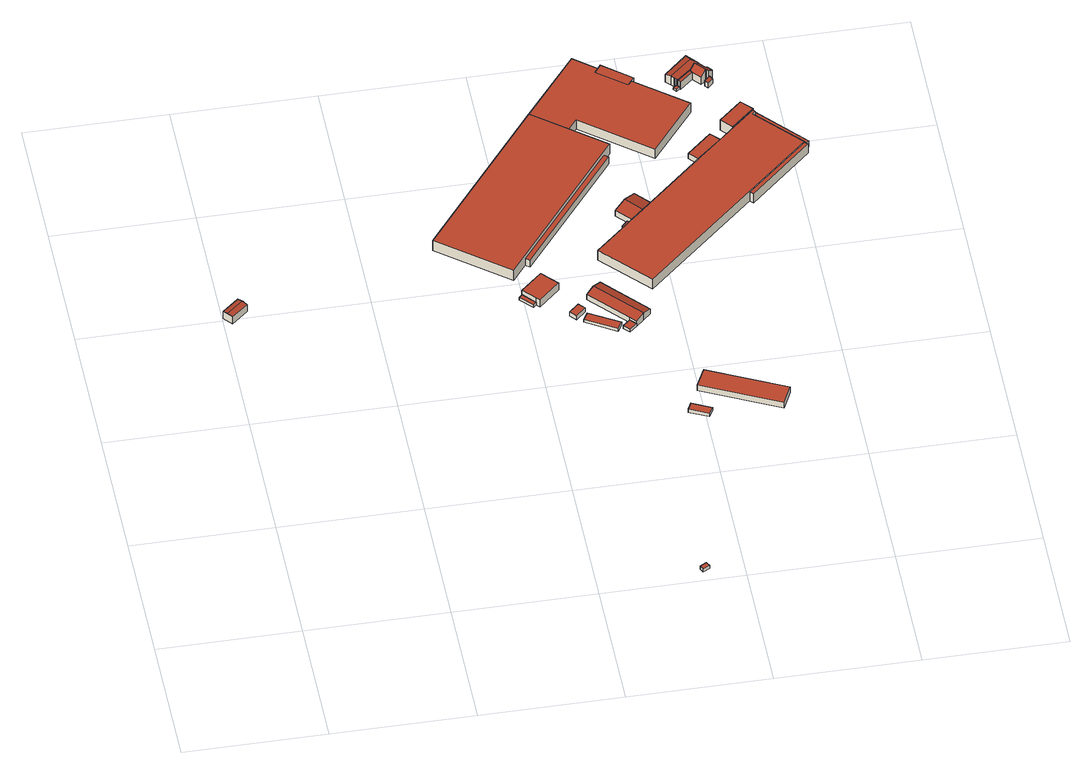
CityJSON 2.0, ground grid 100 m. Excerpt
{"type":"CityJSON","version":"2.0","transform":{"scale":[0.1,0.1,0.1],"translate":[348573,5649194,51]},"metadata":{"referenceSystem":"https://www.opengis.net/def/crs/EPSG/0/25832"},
"CityObjects":{
"building1":{"type":"Building","attributes":{"Geometrietyp2DReferenz":"3000","Gemeindeschluessel":"05315000","function":"31001_2464","roofType":"3100","measuredHeight":7.04,"storeysAboveGround":1},"geometry":[{"type":"Solid","lod":"2","boundaries":[[[[0,1,2,3]],[[4,5,1,0]],[[6,7,5,4]],[[3,2,7,6]],[[0,8,4]],[[6,9,3]],[[3,9,8,0]],[[4,8,9,6]],[[1,5,7,2]]]],"semantics":{"surfaces":[{"type":"WallSurface"},{"type":"RoofSurface"},{"type":"GroundSurface"}],"values":[[0,0,0,0,0,0,1,1,2]]}}]},
"building2":{"type":"Building","attributes":{"Geometrietyp2DReferenz":"3000","Gemeindeschluessel":"05315000","function":"51009_1610","roofType":"1000","measuredHeight":2.75},"geometry":[{"type":"Solid","lod":"2","boundaries":[[[[10,11,12,13]],[[14,15,11,10]],[[16,17,15,14]],[[13,12,17,16]],[[14,10,13,16]],[[11,15,17,12]]]],"semantics":{"surfaces":[{"type":"WallSurface"},{"type":"RoofSurface"},{"type":"GroundSurface"}],"values":[[0,0,0,0,1,2]]}}]},
"building3":{"type":"Building","attributes":{"Geometrietyp2DReferenz":"3000","Gemeindeschluessel":"05315000","function":"31001_2463","roofType":"1000","measuredHeight":2.31,"storeysAboveGround":1},"address":[{"country":"Germany","locality":"Köln","thoroughfareNumber":"1303","thoroughfareName":"Venloer Str."}],"geometry":[{"type":"Solid","lod":"2","boundaries":[[[[18,19,20,21]],[[22,23,19,18]],[[24,25,23,22]],[[21,20,25,24]],[[22,18,21,24]],[[19,23,25,20]]]],"semantics":{"surfaces":[{"type":"WallSurface"},{"type":"RoofSurface"},{"type":"GroundSurface"}],"values":[[0,0,0,0,1,2]]}}]},
"building4":{"type":"Building","attributes":{"Geometrietyp2DReferenz":"3000","Gemeindeschluessel":"05315000","function":"31001_2120","roofType":"1000","measuredHeight":6.25,"storeysAboveGround":1},"address":[{"country":"Germany","locality":"Köln","thoroughfareNumber":"1303","thoroughfareName":"Venloer Str."}],"geometry":[{"type":"Solid","lod":"2","boundaries":[[[[26,27,28,29]],[[30,31,27,26]],[[32,19,31,30]],[[33,20,19,32]],[[34,35,20,33]],[[29,28,35,34]],[[33,32,30,26,29,34]],[[27,31,19,20,35,28]]]],"semantics":{"surfaces":[{"type":"WallSurface"},{"type":"RoofSurface"},{"type":"GroundSurface"}],"values":[[0,0,0,0,0,0,1,2]]}}]},
"building5":{"type":"Building","attributes":{"Geometrietyp2DReferenz":"3000","Gemeindeschluessel":"05315000","function":"31001_2463","roofType":"1000","measuredHeight":3.68,"storeysAboveGround":1},"address":[{"country":"Germany","locality":"Köln","thoroughfareNumber":"1303","thoroughfareName":"Venloer Str."}],"geometry":[{"type":"Solid","lod":"2","boundaries":[[[[36,37,38,39]],[[40,41,37,36]],[[42,43,41,40]],[[39,38,43,42]],[[40,36,39,42]],[[37,41,43,38]]]],"semantics":{"surfaces":[{"type":"WallSurface"},{"type":"RoofSurface"},{"type":"GroundSurface"}],"values":[[0,0,0,0,1,2]]}}]},
"building6":{"type":"Building","attributes":{"Geometrietyp2DReferenz":"3000","Gemeindeschluessel":"05315000","function":"31001_1222","roofType":"1000","measuredHeight":2.65,"storeysAboveGround":1},"address":[{"country":"Germany","locality":"Köln","thoroughfareNumber":"1303","thoroughfareName":"Venloer Str."}],"geometry":[{"type":"Solid","lod":"2","boundaries":[[[[44,45,46,47]],[[48,49,45,44]],[[50,51,49,48]],[[47,46,51,50]],[[48,44,47,50]],[[45,49,51,46]]]],"semantics":{"surfaces":[{"type":"WallSurface"},{"type":"RoofSurface"},{"type":"GroundSurface"}],"values":[[0,0,0,0,1,2]]}}]},
"building7":{"type":"Building","attributes":{"Geometrietyp2DReferenz":"3000","Gemeindeschluessel":"05315000","function":"31001_2000","roofType":"1000","measuredHeight":9.18,"storeysAboveGround":1},"address":[{"country":"Germany","locality":"Köln","thoroughfareNumber":"1305","thoroughfareName":"Venloer Str."}],"geometry":[{"type":"Solid","lod":"2","boundaries":[[[[52,53,54,55]],[[56,57,53,52]],[[58,59,57,56]],[[60,61,59,58]],[[55,54,61,60]],[[58,56,52,55,60]],[[53,57,59,61,54]]]],"semantics":{"surfaces":[{"type":"WallSurface"},{"type":"RoofSurface"},{"type":"GroundSurface"}],"values":[[0,0,0,0,0,1,2]]}}]},
"building8":{"type":"Building","attributes":{"Geometrietyp2DReferenz":"3000","Gemeindeschluessel":"05315000","function":"31001_2463","roofType":"1000","measuredHeight":2.44,"storeysAboveGround":1},"address":[{"country":"Germany","locality":"Köln","thoroughfareNumber":"1303","thoroughfareName":"Venloer Str."}],"geometry":[{"type":"Solid","lod":"2","boundaries":[[[[62,63,64,65]],[[66,67,63,62]],[[68,69,67,66]],[[65,64,69,68]],[[66,62,65,68]],[[63,67,69,64]]]],"semantics":{"surfaces":[{"type":"WallSurface"},{"type":"RoofSurface"},{"type":"GroundSurface"}],"values":[[0,0,0,0,1,2]]}}]},
"building9":{"type":"Building","attributes":{"Geometrietyp2DReferenz":"3000","Gemeindeschluessel":"05315000","function":"31001_2000","roofType":"3100","measuredHeight":6.56,"storeysAboveGround":1},"address":[{"country":"Germany","locality":"Köln","thoroughfareNumber":"1303","thoroughfareName":"Venloer Str."}],"geometry":[{"type":"Solid","lod":"2","boundaries":[[[[70,71,72,73]],[[74,75,71,70]],[[76,77,75,74]],[[78,79,77,76]],[[80,81,79,78]],[[82,83,81,80]],[[73,72,83,82]],[[73,82,80,78,70]],[[76,74,70,78]],[[71,75,77,79,81,83,72]]]],"semantics":{"surfaces":[{"type":"WallSurface"},{"type":"RoofSurface"},{"type":"GroundSurface"}],"values":[[0,0,0,0,0,0,0,1,1,2]]}}]},
"building10":{"type":"Building","attributes":{"Geometrietyp2DReferenz":"3000","Gemeindeschluessel":"05315000","function":"31001_2010","roofType":"1000","measuredHeight":2.95,"storeysAboveGround":1},"address":[{"country":"Germany","locality":"Köln","thoroughfareNumber":"43","thoroughfareName":"Freimersdorfer Weg"}],"geometry":[{"type":"Solid","lod":"2","boundaries":[[[[84,85,86,87]],[[88,89,85,84]],[[90,91,89,88]],[[87,86,91,90]],[[88,84,87,90]],[[85,89,91,86]]]],"semantics":{"surfaces":[{"type":"WallSurface"},{"type":"RoofSurface"},{"type":"GroundSurface"}],"values":[[0,0,0,0,1,2]]}}]},
"building11":{"type":"Building","attributes":{"Geometrietyp2DReferenz":"3000","Gemeindeschluessel":"05315000","function":"51009_1610","roofType":"1000","measuredHeight":6.36},"geometry":[{"type":"Solid","lod":"2","boundaries":[[[[92,93,94,95]],[[96,97,93,92]],[[98,99,97,96]],[[95,94,99,98]],[[96,92,95,98]],[[93,97,99,94]]]],"semantics":{"surfaces":[{"type":"WallSurface"},{"type":"RoofSurface"},{"type":"GroundSurface"}],"values":[[0,0,0,0,1,2]]}}]},
"building12":{"type":"Building","attributes":{"Geometrietyp2DReferenz":"3000","Gemeindeschluessel":"05315000","function":"31001_2143","roofType":"1000","measuredHeight":5.1,"storeysAboveGround":1},"address":[{"country":"Germany","locality":"Köln","thoroughfareNumber":"43","thoroughfareName":"Freimersdorfer Weg"}],"geometry":[{"type":"Solid","lod":"2","boundaries":[[[[100,101,102,103]],[[104,105,101,100]],[[106,107,105,104]],[[103,102,107,106]],[[104,100,103,106]],[[101,105,107,102]]]],"semantics":{"surfaces":[{"type":"WallSurface"},{"type":"RoofSurface"},{"type":"GroundSurface"}],"values":[[0,0,0,0,1,2]]}}]},
"building13":{"type":"Building","attributes":{"Geometrietyp2DReferenz":"3000","Gemeindeschluessel":"05315000","function":"31001_2143","roofType":"3100","measuredHeight":7.77,"storeysAboveGround":1},"address":[{"country":"Germany","locality":"Köln","thoroughfareNumber":"1303","thoroughfareName":"Venloer Str."}],"geometry":[{"type":"Solid","lod":"2","boundaries":[[[[108,109,110,111]],[[112,113,109,108]],[[114,115,113,112]],[[111,110,115,114]],[[108,116,112]],[[114,117,111]],[[111,117,116,108]],[[112,116,117,114]],[[109,113,115,110]]]],"semantics":{"surfaces":[{"type":"WallSurface"},{"type":"RoofSurface"},{"type":"GroundSurface"}],"values":[[0,0,0,0,0,0,1,1,2]]}}]},
"building14":{"type":"Building","attributes":{"Gemeindeschluessel":"05315000","Geometrietyp2DReferenz":"3000","function":"31001_2000"},"address":[{"country":"Germany","locality":"Köln","thoroughfareNumber":"1305","thoroughfareName":"Venloer Str."}],"children":["building14-1","building14-2"]},
"building14-1":{"type":"BuildingPart","attributes":{"roofType":"1000","measuredHeight":8.62,"storeysAboveGround":1},"parents":["building14"],"geometry":[{"type":"Solid","lod":"2","boundaries":[[[[118,119,120,121]],[[122,123,119,118]],[[124,125,123,122]],[[126,127,125,124]],[[128,129,130,131]],[[132,133,129,128]],[[121,120,133,132]],[[128,131,134,135,126,124,122,118,121,132]],[[119,123,125,127,136,137,130,129,133,120]],[[136,127,126,135]],[[137,136,135,134]],[[130,137,134,131]]]],"semantics":{"surfaces":[{"type":"WallSurface"},{"type":"RoofSurface"},{"type":"GroundSurface"},{"type":"ClosureSurface"}],"values":[[0,0,0,0,0,0,0,1,2,3,3,3]]}}]},
"building14-2":{"type":"BuildingPart","attributes":{"roofType":"1000","measuredHeight":9.59,"storeysAboveGround":1},"address":[{"country":"Germany","locality":"Köln","thoroughfareNumber":"1305","thoroughfareName":"Venloer Str."}],"parents":["building14"],"geometry":[{"type":"MultiSurface","lod":"2","boundaries":[[[138,139,140,126]],[[141,142,139,138]],[[131,143,142,141]],[[131,141,138,126,135,134]],[[140,139,142,143,144,145]],[[136,127,140,145]],[[135,126,127,136]],[[130,137,144,143]],[[131,134,137,130]],[[137,136,145,144]],[[134,135,136,137]]],"semantics":{"surfaces":[{"type":"WallSurface"},{"type":"RoofSurface"},{"type":"GroundSurface"},{"type":"ClosureSurface"}],"values":[0,0,0,1,2,0,3,0,3,0,3]}}]},
"building15":{"type":"Building","attributes":{"Gemeindeschluessel":"05315000","Geometrietyp2DReferenz":"3000","function":"31001_2143"},"address":[{"country":"Germany","locality":"Köln","thoroughfareNumber":"1303","thoroughfareName":"Venloer Str."}],"children":["building15-1","building15-2","building15-3"]},
"building15-1":{"type":"BuildingPart","attributes":{"roofType":"1000","measuredHeight":8.74,"storeysAboveGround":3},"parents":["building15"],"geometry":[{"type":"MultiSurface","lod":"2","boundaries":[[[146,147,148,149]],[[150,151,147,146]],[[152,153,151,150]],[[154,155,153,152]],[[156,157,155,154]],[[158,159,157,156]],[[160,161,162,163]],[[164,165,161,160]],[[166,167,165,164]],[[168,169,170,171]],[[149,148,169,168]],[[171,166,164,160,163,158,156,154,152,150,146,149,168]],[[147,151,153,155,157,159,162,161,165,167,170,169,148]],[[172,173,162,159]],[[158,163,174,175]],[[173,172,175,174]],[[176,177,170,167]],[[166,171,178,179]],[[177,176,179,178]]],"semantics":{"surfaces":[{"type":"WallSurface"},{"type":"RoofSurface"},{"type":"GroundSurface"},{"type":"ClosureSurface"}],"values":[0,0,0,0,0,0,0,0,0,0,0,1,2,0,0,3,0,0,3]}}]},
"building15-2":{"type":"BuildingPart","attributes":{"roofType":"1000","measuredHeight":2.9,"storeysAboveGround":3},"address":[{"country":"Germany","locality":"Köln","thoroughfareNumber":"1303","thoroughfareName":"Venloer Str."}],"parents":["building15"],"geometry":[{"type":"Solid","lod":"2","boundaries":[[[[174,173,180,181]],[[182,183,172,175]],[[181,180,183,182]],[[175,174,181,182]],[[173,172,183,180]],[[174,175,172,173]]]],"semantics":{"surfaces":[{"type":"WallSurface"},{"type":"RoofSurface"},{"type":"GroundSurface"},{"type":"ClosureSurface"}],"values":[[0,0,0,1,2,3]]}}]},
"building15-3":{"type":"BuildingPart","attributes":{"roofType":"1000","measuredHeight":4.85,"storeysAboveGround":3},"address":[{"country":"Germany","locality":"Köln","thoroughfareNumber":"1303","thoroughfareName":"Venloer Str."}],"parents":["building15"],"geometry":[{"type":"Solid","lod":"2","boundaries":[[[[178,177,184,185]],[[186,187,176,179]],[[185,184,187,186]],[[179,178,185,186]],[[177,176,187,184]],[[178,179,176,177]]]],"semantics":{"surfaces":[{"type":"WallSurface"},{"type":"RoofSurface"},{"type":"GroundSurface"},{"type":"ClosureSurface"}],"values":[[0,0,0,1,2,3]]}}]},
"building16":{"type":"Building","attributes":{"Geometrietyp2DReferenz":"3000","Gemeindeschluessel":"05315000","function":"51009_1610","roofType":"1000","measuredHeight":1.66},"geometry":[{"type":"Solid","lod":"2","boundaries":[[[[188,189,190,191]],[[192,193,189,188]],[[194,195,193,192]],[[191,190,195,194]],[[192,188,191,194]],[[189,193,195,190]]]],"semantics":{"surfaces":[{"type":"WallSurface"},{"type":"RoofSurface"},{"type":"GroundSurface"}],"values":[[0,0,0,0,1,2]]}}]},
"building17":{"type":"Building","attributes":{"Gemeindeschluessel":"05315000","Geometrietyp2DReferenz":"3000","function":"31001_1110"},"address":[{"country":"Germany","locality":"Köln","thoroughfareNumber":"1305","thoroughfareName":"Venloer Str."}],"children":["building17-1","building17-2"]},
"building17-1":{"type":"BuildingPart","attributes":{"roofType":"5000","measuredHeight":8.6,"storeysAboveGround":2},"parents":["building17"],"geometry":[{"type":"Solid","lod":"2","boundaries":[[[[196,197,198,199]],[[200,201,197,196]],[[202,203,201,200]],[[204,205,203,202]],[[206,207,205,204]],[[208,209,207,206]],[[210,211,209,208]],[[212,213,211,210]],[[204,202,200,196,199,212,210,214]],[[210,208,214]],[[208,206,204,214]],[[198,197,201,203,205,207,209,211,213]],[[212,199,198,213]]]],"semantics":{"surfaces":[{"type":"WallSurface"},{"type":"RoofSurface"},{"type":"GroundSurface"},{"type":"ClosureSurface"}],"values":[[0,0,0,0,0,0,0,0,1,1,1,2,3]]}}]},
"building17-2":{"type":"BuildingPart","attributes":{"roofType":"2100","measuredHeight":7.25,"storeysAboveGround":2},"parents":["building17"],"geometry":[{"type":"MultiSurface","lod":"2","boundaries":[[[215,198,216,217]],[[218,219,213,220]],[[221,222,219,218]],[[217,216,222,221]],[[218,220,215,217,221]],[[198,213,219,222,216]],[[215,220,212,199]],[[213,198,199,212]]],"semantics":{"surfaces":[{"type":"WallSurface"},{"type":"RoofSurface"},{"type":"GroundSurface"},{"type":"ClosureSurface"}],"values":[0,0,0,0,1,2,0,3]}}]},
"building18":{"type":"Building","attributes":{"Geometrietyp2DReferenz":"3000","Gemeindeschluessel":"05315000","function":"31001_1110","roofType":"3100","measuredHeight":10.59,"storeysAboveGround":2},"address":[{"country":"Germany","locality":"Köln","thoroughfareNumber":"1305","thoroughfareName":"Venloer Str."}],"geometry":[{"type":"Solid","lod":"2","boundaries":[[[[223,224,225,226]],[[227,228,224,223]],[[218,229,228,227]],[[230,231,229,218]],[[232,233,231,230]],[[234,235,233,232]],[[236,237,235,234]],[[238,239,237,236]],[[240,241,239,238]],[[242,243,241,240]],[[244,245,243,242]],[[246,247,245,244]],[[226,225,247,246]],[[230,218,227,223,232]],[[226,246,244,242,240,238,236,234,232,223]],[[224,228,229,231,233,235,237,239,241,243,245,247,225]]]],"semantics":{"surfaces":[{"type":"WallSurface"},{"type":"RoofSurface"},{"type":"GroundSurface"}],"values":[[0,0,0,0,0,0,0,0,0,0,0,0,0,1,1,2]]}}]},
"building19":{"type":"Building","attributes":{"Geometrietyp2DReferenz":"3000","Gemeindeschluessel":"05315000","function":"31001_2010","roofType":"1000","measuredHeight":9.29},"address":[{"country":"Germany","locality":"Köln","thoroughfareNumber":"1303","thoroughfareName":"Venloer Str."}],"geometry":[{"type":"Solid","lod":"2","boundaries":[[[[248,249,250,251]],[[252,253,249,248]],[[254,255,253,252]],[[256,257,255,254]],[[251,250,257,256]],[[254,252,248,251,256]],[[249,253,255,257,250]]]],"semantics":{"surfaces":[{"type":"WallSurface"},{"type":"RoofSurface"},{"type":"GroundSurface"}],"values":[[0,0,0,0,0,1,2]]}}]},
"building20":{"type":"Building","attributes":{"Geometrietyp2DReferenz":"3000","Gemeindeschluessel":"05315000","function":"31001_2000","roofType":"2100","measuredHeight":5.19,"storeysAboveGround":1},"address":[{"country":"Germany","locality":"Köln","thoroughfareNumber":"1305","thoroughfareName":"Venloer Str."}],"geometry":[{"type":"Solid","lod":"2","boundaries":[[[[258,259,260,261]],[[262,263,259,258]],[[264,265,263,262]],[[261,260,265,264]],[[262,258,261,264]],[[259,263,265,260]]]],"semantics":{"surfaces":[{"type":"WallSurface"},{"type":"RoofSurface"},{"type":"GroundSurface"}],"values":[[0,0,0,0,1,2]]}}]},
"building21":{"type":"Building","attributes":{"Geometrietyp2DReferenz":"3000","Gemeindeschluessel":"05315000","function":"51009_1610","roofType":"1000","measuredHeight":8.26},"geometry":[{"type":"Solid","lod":"2","boundaries":[[[[266,267,268,269]],[[270,271,267,266]],[[272,273,271,270]],[[269,268,273,272]],[[270,266,269,272]],[[267,271,273,268]]]],"semantics":{"surfaces":[{"type":"WallSurface"},{"type":"RoofSurface"},{"type":"GroundSurface"}],"values":[[0,0,0,0,1,2]]}}]},
"building22":{"type":"Building","attributes":{"Geometrietyp2DReferenz":"3000","Gemeindeschluessel":"05315000","function":"51009_1610","roofType":"1000","measuredHeight":5.82},"geometry":[{"type":"Solid","lod":"2","boundaries":[[[[274,148,147,275]],[[276,277,148,274]],[[278,279,277,276]],[[280,281,279,278]],[[282,153,281,280]],[[283,151,153,282]],[[275,147,151,283]],[[282,280,278,276,274,275,283]],[[148,277,279,281,153,151,147]]]],"semantics":{"surfaces":[{"type":"WallSurface"},{"type":"RoofSurface"},{"type":"GroundSurface"}],"values":[[0,0,0,0,0,0,0,1,2]]}}]}
},
"vertices":[
[57,2962,71],[57,2962,8],[175,3060,8],[175,3060,71],[4,3026,71],[4,3026,8],[121,3124,71],[121,3124,8],[31,2994,78],[148,3092,78],
[2751,28,113],[2751,28,85],[2735,61,85],[2735,61,113],[2704,4,113],[2704,4,85],[2688,37,113],[2688,37,85],
[2070,2751,63],[2070,2751,40],[1990,2840,40],[1990,2840,63],[2048,2730,63],[2048,2730,40],[1967,2819,63],[1967,2819,40],
[2241,2866,103],[2241,2866,40],[2139,2979,40],[2139,2979,103],[2091,2729,103],[2091,2729,40],[2070,2751,103],[1990,2840,103],[1988,2841,103],[1988,2841,40],
[2379,2626,79],[2379,2626,42],[2338,2671,42],[2338,2671,79],[2309,2562,79],[2309,2562,42],[2268,2608,79],[2268,2608,42],
[2595,2463,67],[2595,2463,41],[2385,2588,41],[2385,2588,67],[2560,2405,67],[2560,2405,41],[2352,2533,67],[2352,2533,41],
[2566,4280,122],[2566,4280,30],[2328,4468,30],[2328,4468,122],[2805,4091,122],[2805,4091,30],[1963,3016,122],[1963,3016,30],[1486,3393,122],[1486,3393,30],
[2690,2433,64],[2690,2433,40],[2650,2477,40],[2650,2477,64],[2638,2386,64],[2638,2386,40],[2598,2430,64],[2598,2430,40],
[2462,2795,104],[2462,2795,39],[2407,2744,39],[2407,2744,84],[2518,2845,84],[2518,2845,39],[2801,2534,84],[2801,2534,39],[2746,2483,104],[2746,2483,39],[2690,2433,84],[2690,2433,39],[2650,2477,84],[2650,2477,39],
[3043,1547,75],[3043,1547,45],[2908,1613,45],[2908,1613,75],[3016,1494,75],[3016,1494,45],[2882,1559,75],[2882,1559,45],
[2783,4000,94],[2783,4000,30],[2753,4024,30],[2753,4024,94],[2095,3122,94],[2095,3122,30],[2064,3145,94],[2064,3145,30],
[3583,1628,96],[3583,1628,45],[3045,1892,45],[3045,1892,96],[3516,1490,96],[3516,1490,45],[2977,1754,96],[2977,1754,45],
[2992,3514,90],[2992,3514,39],[2889,3631,39],[2889,3631,90],[2841,3376,90],[2841,3376,39],[2735,3495,90],[2735,3495,39],[2916,3445,117],[2812,3563,117],
[2566,4280,120],[2566,4280,34],[2628,4359,34],[2628,4359,120],[2328,4468,120],[2328,4468,34],[2700,4939,120],[2700,4939,34],[2856,4815,120],[2856,4815,34],[3406,4381,120],[3406,4381,34],[3054,4659,34],[3054,4659,120],[3096,3989,120],[3096,3989,34],[3028,4626,120],[2830,4783,120],[2830,4783,34],[3028,4626,34],
[2878,4843,120],[2878,4843,24],[2856,4815,24],[3076,4686,120],[3076,4686,24],[3054,4659,24],[3028,4626,24],[2830,4783,24],
[3813,4230,119],[3813,4230,31],[3799,4246,31],[3799,4246,119],[3791,4210,119],[3791,4210,31],[4084,3888,119],[4084,3888,31],[2858,2773,119],[2858,2773,31],[2550,3111,119],[2550,3111,31],[2789,3329,119],[2789,3329,31],[2841,3376,119],[2841,3376,31],[2831,3367,31],[2831,3367,119],[2992,3514,119],[2992,3514,31],[3381,3868,119],[3381,3868,31],[3637,4100,119],[3637,4100,31],[3555,4025,31],[3555,4025,119],[2789,3329,41],[2831,3367,41],[2831,3367,70],[2789,3329,70],[3381,3868,40],[3555,4025,40],[3555,4025,88],[3381,3868,88],
[2801,3399,41],[2801,3399,70],[2759,3362,70],[2759,3362,41],
[3484,4103,40],[3484,4103,88],[3310,3945,88],[3310,3945,40],
[3372,4611,55],[3372,4611,38],[3354,4632,38],[3354,4632,55],[3348,4591,55],[3348,4591,38],[3329,4611,55],[3329,4611,38],
[3354,4632,109],[3354,4632,37],[3361,4623,37],[3361,4623,105],[3345,4642,114],[3345,4642,37],[3340,4637,114],[3340,4637,37],[3322,4657,123],[3322,4657,37],[3288,4695,105],[3288,4695,37],[3456,4848,105],[3456,4848,37],[3527,4762,105],[3527,4762,37],[3456,4702,105],[3456,4702,37],[3474,4789,123],
[3361,4623,110],[3372,4611,37],[3372,4611,105],[3470,4685,103],[3470,4685,37],[3456,4702,110],[3376,4606,103],[3376,4606,37],
[3555,4657,142],[3555,4657,36],[3559,4660,36],[3559,4660,138],[3519,4627,103],[3519,4627,36],[3470,4685,36],[3456,4702,103],[3456,4702,36],[3492,4732,142],[3492,4732,36],[3527,4762,103],[3527,4762,36],[3562,4721,103],[3562,4721,36],[3579,4735,86],[3579,4735,36],[3606,4703,86],[3606,4703,36],[3589,4689,103],[3589,4689,36],[3603,4673,103],[3603,4673,36],[3572,4645,138],[3572,4645,36],
[3801,4248,130],[3801,4248,37],[3730,4326,37],[3730,4326,130],[3799,4246,130],[3799,4246,37],[3637,4100,130],[3637,4100,37],[3566,4178,130],[3566,4178,37],
[3597,4623,79],[3597,4623,37],[3579,4645,37],[3579,4645,89],[3559,4588,79],[3559,4588,37],[3539,4610,89],[3539,4610,37],
[4106,3864,114],[4106,3864,32],[4084,3888,32],[4084,3888,114],[3663,3461,114],[3663,3461,32],[3641,3485,114],[3641,3485,32],
[3799,4246,90],[3813,4230,90],[3801,4248,90],[3801,4248,31],[3812,4258,90],[3812,4258,31],[4119,3920,90],[4119,3920,31],[4084,3888,90],[3791,4210,90]
]}
